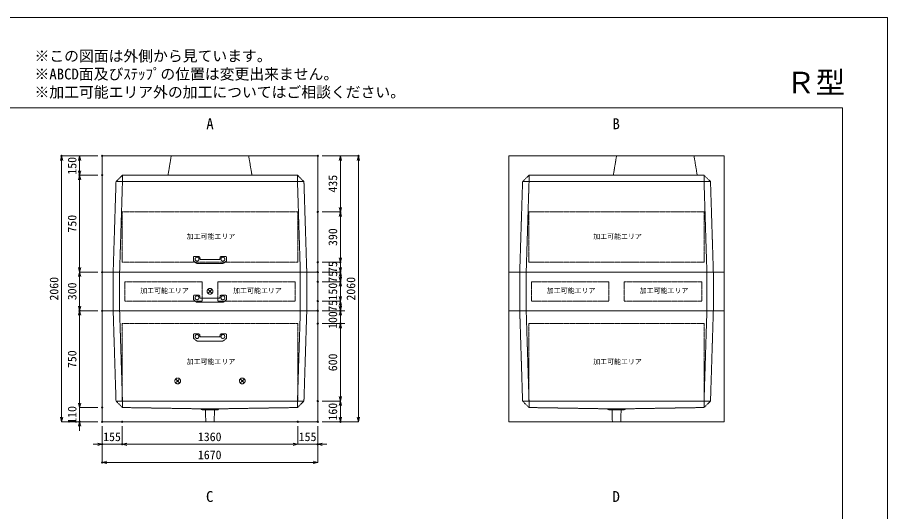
# Model space of a CAD drawing. Units: millimetres, scale not verified. Extents: x -5198 to 5198, y -3675 to 3675.
# Drawn here: x -1544 to 5198, y -154 to 3675 of the extents above; entities that cross this region are included whole.
import ezdxf
from ezdxf.enums import TextEntityAlignment as Align

# ---------------------------------------------------------------- set-up
doc = ezdxf.new("R2010")
doc.units = ezdxf.units.MM
doc.header["$LTSCALE"] = 20
doc.header["$PDMODE"] = 32
doc.header["$PDSIZE"] = 10
doc.linetypes.add('LONG_DASHED1', pattern=[7, 6, -1])
doc.linetypes.add('LONG_DOUBLE_CHAIN', pattern=[21.8, 18, -1, 0.6, -0.6, 0.6, -1])
for name, color, linetype, lineweight in [('0-0_D-TTL', 7, 'Continuous', 9), ('0-1_Defpoints', 7, 'Continuous', 9), ('0-3_D-TTL-TXT', 7, 'Continuous', 9), ('0-4_D-STR-TXT', 7, 'Continuous', 9), ('0-5_D-STR-DIM', 3, 'Continuous', 9), ('0-6_0', 7, 'Continuous', 9), ('0-7_D-STR-STR3', 2, 'LONG_DASHED1', 9), ('0-8_D-STR', 7, 'LONG_DASHED1', 9), ('0-A_D-STR-STR5', 1, 'LONG_DOUBLE_CHAIN', 9)]:
    doc.layers.add(name, color=color, linetype=linetype, lineweight=lineweight)
doc.styles.add('ＭＳ ゴシック', font='')
doc.styles.get('ＭＳ ゴシック').set_extended_font_data('MS Gothic')

# ---------------------------------------------------------------- blocks, each defined once
blk = doc.blocks.new('A$C4DE05FD1')
at = {"layer": '0-0_D-TTL', "color": 134}
for p, q in [((4000, 76000), (114800, 76000)), ((114800, 76000), (114800, 4000))]:
    blk.add_line(p, q, dxfattribs=at)
at = {"layer": '0-1_Defpoints', "color": 134}
for p, q in [((0, 84000), (118800, 84000)), ((118800, 84000), (118800, 0))]:
    blk.add_line(p, q, dxfattribs=at)
at = {"layer": '0-3_D-TTL-TXT', "style": 'ＭＳ ゴシック'}
for s, p in [('※この図面は外側から見ています。', (43260.9, 79815.7)), ('※ABCD面及びｽﾃｯﾌﾟの位置は変更出来ません。', (43260.9, 78215.7)), ('※加工可能エリア外の加工についてはご相談ください。', (43260.9, 76615.7))]:
    blk.add_text(s, height=962.2, dxfattribs=at).set_placement(p, align=Align.BOTTOM_LEFT)
blk = doc.blocks.new('_Open30')
at = {"layer": '0-6_0'}
blk.add_line((0, 0), (-20, 0), dxfattribs=at)
blk.add_lwpolyline([(-20, 5.36), (0, 0), (-20, -5.36)], dxfattribs=at)
blk = doc.blocks.new('A$C31CA379A')
at = {"layer": '0-4_D-STR-TXT', "style": 'ＭＳ ゴシック'}
for s, p in [('A', (-325.9, -2190.5)), ('B', (35638.6, -2190.5)), ('C', (-351.4, -35190.5)), ('D', (35638.6, -35190.5))]:
    blk.add_text(s, height=962.2, dxfattribs=at).set_placement(p, align=Align.BOTTOM_LEFT)
blk = doc.blocks.new('A$C27844A11')
at = {"layer": '0-7_D-STR-STR3'}
for p, q in [((-2560, 1000), (-2560, 453.5)), ((-2515.5, 370.3), (-2060.4, 33.6)), ((-2460, 1100), (-1758.4, 1100)), ((1949.4, 0), (-1949.4, 0)), ((-1559.2, 917.4), (-1542, 721.3)), ((1442.4, 630), (-1442.4, 630)), ((1559.2, 917.4), (1542, 721.3)), ((2460, 1100), (1758.4, 1100)), ((2515.5, 370.3), (2060.4, 33.6)), ((2560, 1000), (2560, 453.5))]:
    blk.add_line(p, q, dxfattribs=at)
for centre in [(-2000, 700), (2000, 700)]:
    blk.add_circle(centre, 300, dxfattribs=at)
for centre, radius, start, end in [((-2460, 1000), 100, 90, 180), ((-2460, 453.5), 100, 180, 236.30993), ((-1949.4, 200), 200, 236.30993, 270), ((-1758.4, 900), 200, 5, 90), ((-1442.4, 730), 100, 185, 270), ((1442.4, 730), 100, 270, 355), ((1758.4, 900), 200, 90, 175), ((1949.4, 200), 200, 270, 303.69007), ((2460, 1000), 100, 0, 90), ((2460, 453.5), 100, 303.69007, 0)]:
    blk.add_arc(centre, radius, start, end, dxfattribs=at)
blk = doc.blocks.new('A$C6B617504')
at = {"layer": '0-8_D-STR', "linetype": 'Continuous'}
for p, q in [((-16700, -6000), (-16700, 0)), ((16700, -6000), (-16700, -6000))]:
    blk.add_line(p, q, dxfattribs=at)
at = {"layer": '0-8_D-STR'}
for p, q in [((-15000, 0), (-15000, -6000)), ((-14000, 0), (-14000, -6000)), ((14000, 0), (14000, -6000)), ((15000, 0), (15000, -6000))]:
    blk.add_line(p, q, dxfattribs=at)
at = {"layer": '0-8_D-STR', "linetype": 'Continuous'}
blk.add_lwpolyline([(16700, -6000), (16700, 0), (-16700, 0)], dxfattribs=at)
at = {"layer": '0-A_D-STR-STR5'}
for points in [[(-1200, -1500), (-13200, -1500), (-13200, -4500)], [(-1200, -1500), (-1200, -4500), (-13200, -4500)], [(1200, -1500), (13200, -1500), (13200, -4500)], [(1200, -1500), (1200, -4500), (13200, -4500)]]:
    blk.add_lwpolyline(points, dxfattribs=at)
blk = doc.blocks.new('A$C4A6E2F42')
at = {"layer": '0-8_D-STR', "linetype": 'Continuous'}
for p, q in [((-16700, -17200), (-16700, 0)), ((-16700, 0), (16700, 0)), ((16700, -17200), (16700, 0)), ((-16700, -17200), (16700, -17200))]:
    blk.add_line(p, q, dxfattribs=at)
at = {"layer": '0-8_D-STR'}
for p, q in [((-15000, 0), (-14560, -14000)), ((-14000, 0), (-13560, -14000)), ((14000, 0), (13560, -14000)), ((15000, 0), (14560, -14000)), ((-13560, -15000), (-14560, -14000)), ((-14560, -14000), (14560, -14000)), ((-13560, -15000), (-13560, -14000)), ((13560, -15000), (14560, -14000)), ((13560, -15000), (13560, -14000)), ((-13560, -15000), (-1400, -15200)), ((1400, -15200), (-1400, -15200)), ((-1200, -15380), (-1400, -15200)), ((1200, -15380), (-1200, -15380)), ((-646.9, -17200), (-705, -15380)), ((646.9, -17200), (705, -15380)), ((1200, -15380), (1400, -15200)), ((13560, -15000), (1400, -15200))]:
    blk.add_line(p, q, dxfattribs=at)
at = {"layer": '0-A_D-STR-STR5'}
for points in [[(13600, -2000), (-13600, -2000), (-13600, -14000)], [(13600, -2000), (13600, -14000), (-13600, -14000)]]:
    blk.add_lwpolyline(points, dxfattribs=at)
blk = doc.blocks.new('A$C444f25ab')
at = {"layer": '0-8_D-STR', "linetype": 'Continuous'}
for p, q in [((-16700, 18000), (16700, 18000)), ((-16700, 0), (-16700, 18000)), ((16700, 18000), (16700, 0)), ((-16700, 0), (16700, 0))]:
    blk.add_line(p, q, dxfattribs=at)
at = {"layer": '0-8_D-STR'}
for p, q in [((-6000, 18000), (-6500, 15000)), ((6000, 18000), (6500, 15000)), ((-13560, 15000), (-14560, 14000)), ((13560, 15000), (-13560, 15000)), ((-13560, 15000), (-13560, 14000)), ((13560, 15000), (14560, 14000)), ((13560, 15000), (13560, 14000)), ((-15000, 0), (-14560, 14000)), ((14560, 14000), (-14560, 14000)), ((-14000, 0), (-13560, 14000)), ((14000, 0), (13560, 14000)), ((15000, 0), (14560, 14000))]:
    blk.add_line(p, q, dxfattribs=at)
at = {"layer": '0-A_D-STR-STR5'}
for p, q in [((-13600, 9300), (-13600, 1500)), ((13600, 9300), (-13600, 9300))]:
    blk.add_line(p, q, dxfattribs=at)
blk.add_lwpolyline([(13600, 9300), (13600, 1500), (-13600, 1500)], dxfattribs=at)
blk = doc.blocks.new('A$Ccf0c0bcd')
at = {"layer": '0-8_D-STR', "linetype": 'Continuous'}
for p, q in [((-16700, 18000), (16700, 18000)), ((-16700, 0), (-16700, 18000)), ((16700, 18000), (16700, 0)), ((-16700, 0), (16700, 0))]:
    blk.add_line(p, q, dxfattribs=at)
at = {"layer": '0-8_D-STR'}
for p, q in [((0, 18000), (-500, 15000)), ((12000, 18000), (12500, 15000)), ((-13560, 15000), (-14560, 14000)), ((13560, 15000), (-13560, 15000)), ((-13560, 15000), (-13560, 14000)), ((13560, 15000), (14560, 14000)), ((13560, 15000), (13560, 14000)), ((-15000, 0), (-14560, 14000)), ((14560, 14000), (-14560, 14000)), ((-14000, 0), (-13560, 14000)), ((14000, 0), (13560, 14000)), ((15000, 0), (14560, 14000))]:
    blk.add_line(p, q, dxfattribs=at)
at = {"layer": '0-A_D-STR-STR5'}
for p, q in [((-13600, 9300), (-13600, 1500)), ((13600, 9300), (-13600, 9300))]:
    blk.add_line(p, q, dxfattribs=at)
blk.add_lwpolyline([(13600, 9300), (13600, 1500), (-13600, 1500)], dxfattribs=at)
blk = doc.blocks.new('A$C1C640AAB')
at = {"layer": '0-A_D-STR-STR5'}
for p, q in [((-318.2, -318.2), (318.2, 318.2)), ((-318.2, 318.2), (318.2, -318.2))]:
    blk.add_line(p, q, dxfattribs=at)
blk.add_circle((0, 0), 450, dxfattribs=at)
blk = doc.blocks.new('A$Cddbec03f')
at = {"layer": '0-8_D-STR'}
blk.add_blockref('A$C6B617504', (0, 0), dxfattribs=at)
at = {"layer": '0-A_D-STR-STR5'}
blk.add_blockref('A$C1C640AAB', (0, -3000), dxfattribs=at)
blk = doc.blocks.new('A$C08a75def')
at = {"layer": '0-8_D-STR'}
blk.add_blockref('A$C4A6E2F42', (0, 0), dxfattribs=at)
at = {"layer": '0-A_D-STR-STR5'}
for p in [(-5000, -10880), (5000, -10880)]:
    blk.add_blockref('A$C1C640AAB', p, dxfattribs=at)

msp = doc.modelspace()

# ---------------------------------------------------------------- linework, layer by layer
at = {"layer": '0-1_Defpoints'}
for p in [(-1202.5, 2602.5), (-887.5, 2602.5), (782.5, 2602.5), (1097.5, 2602.5), (-1062.5, 2452.5), (-887.5, 2452.5), (782.5, 2167.5), (957.5, 2167.5), (782.5, 1777.5), (957.5, 1777.5), (-887.5, 1702.5), (-887.5, 1702.5), (782.5, 1702.5), (957.5, 1702.5), (782.5, 1627.5), (957.5, 1627.5), (782.5, 1477.5), (782.5, 1477.5), (-1062.5, 1402.5), (-1062.5, 1402.5), (-887.5, 1402.5), (-887.5, 1402.5), (782.5, 1402.5), (957.5, 1402.5), (957.5, 1402.5), (957.5, 1402.5), (782.5, 1302.5), (957.5, 1302.5), (957.5, 1302.5), (782.5, 702.5), (782.5, 702.5), (-887.5, 652.5), (-1062.5, 542.5), (-887.5, 542.5), (-887.5, 542.5), (-887.5, 542.5), (-732.5, 542.5), (627.5, 542.5), (782.5, 542.5), (782.5, 542.5), (782.5, 542.5), (957.5, 542.5), (-887.5, 367.5), (-732.5, 367.5), (782.5, 367.5), (-887.5, 227.5)]:
    msp.add_point(p, dxfattribs=at)
at = {"layer": '0-4_D-STR-TXT', "color": 3}
for p, q in [((-922.5, 1702.5), (-1062.5, 1702.5)), ((-1062.5, 1667.5), (-1062.5, 1437.5)), ((957.5, 1437.5), (957.5, 1472.5)), ((-922.5, 1402.5), (-1062.5, 1402.5)), ((992.5, 1402.5), (957.5, 1402.5)), ((957.5, 1302.5), (957.5, 1402.5)), ((992.5, 1302.5), (957.5, 1302.5)), ((957.5, 1267.5), (957.5, 1232.5))]:
    msp.add_line(p, q, dxfattribs=at)
at = {"layer": '0-5_D-STR-DIM'}
for p, q in [((-922.5, 2602.5), (-1202.5, 2602.5)), ((-1202.5, 577.5), (-1202.5, 2567.5)), ((-922.5, 2602.5), (-1062.5, 2602.5)), ((-1062.5, 2567.5), (-1062.5, 2487.5)), ((817.5, 2602.5), (1097.5, 2602.5)), ((817.5, 2602.5), (957.5, 2602.5)), ((957.5, 2567.5), (957.5, 2202.5)), ((1097.5, 577.5), (1097.5, 2567.5)), ((-922.5, 2452.5), (-1062.5, 2452.5)), ((-922.5, 2452.5), (-1062.5, 2452.5)), ((-1062.5, 1737.5), (-1062.5, 2417.5)), ((817.5, 2167.5), (957.5, 2167.5)), ((817.5, 2167.5), (957.5, 2167.5)), ((957.5, 2132.5), (957.5, 1812.5)), ((957.5, 1812.5), (957.5, 1847.5)), ((817.5, 1777.5), (957.5, 1777.5)), ((817.5, 1777.5), (957.5, 1777.5)), ((957.5, 1777.5), (957.5, 1702.5)), ((957.5, 1737.5), (957.5, 1772.5)), ((-922.5, 1702.5), (-1062.5, 1702.5)), ((817.5, 1702.5), (957.5, 1702.5)), ((817.5, 1702.5), (957.5, 1702.5)), ((957.5, 1627.5), (957.5, 1702.5)), ((957.5, 1662.5), (957.5, 1697.5)), ((817.5, 1627.5), (957.5, 1627.5)), ((817.5, 1627.5), (957.5, 1627.5)), ((957.5, 1667.5), (957.5, 1632.5)), ((957.5, 1477.5), (957.5, 1627.5)), ((957.5, 1592.5), (957.5, 1557.5)), ((957.5, 1512.5), (957.5, 1547.5)), ((817.5, 1477.5), (957.5, 1477.5)), ((817.5, 1477.5), (957.5, 1477.5)), ((957.5, 1477.5), (957.5, 1402.5)), ((957.5, 1442.5), (957.5, 1407.5)), ((-922.5, 1402.5), (-1062.5, 1402.5)), ((-1062.5, 687.5), (-1062.5, 1367.5)), ((817.5, 1402.5), (957.5, 1402.5)), ((957.5, 1367.5), (957.5, 1332.5)), ((817.5, 1302.5), (957.5, 1302.5)), ((957.5, 737.5), (957.5, 1267.5)), ((-1062.5, 687.5), (-1062.5, 722.5)), ((817.5, 702.5), (957.5, 702.5)), ((817.5, 702.5), (957.5, 702.5)), ((-922.5, 652.5), (-1062.5, 652.5)), ((-922.5, 652.5), (-1062.5, 652.5)), ((-1062.5, 652.5), (-1062.5, 542.5)), ((957.5, 667.5), (957.5, 577.5)), ((-922.5, 542.5), (-1202.5, 542.5)), ((-922.5, 542.5), (-1062.5, 542.5)), ((817.5, 542.5), (957.5, 542.5)), ((817.5, 542.5), (1097.5, 542.5)), ((-1062.5, 507.5), (-1062.5, 472.5)), ((-887.5, 507.5), (-887.5, 227.5)), ((-887.5, 507.5), (-887.5, 367.5)), ((-732.5, 507.5), (-732.5, 367.5)), ((-732.5, 507.5), (-732.5, 367.5)), ((627.5, 507.5), (627.5, 367.5)), ((627.5, 507.5), (627.5, 367.5)), ((782.5, 507.5), (782.5, 367.5)), ((782.5, 507.5), (782.5, 227.5)), ((-922.5, 367.5), (-957.5, 367.5)), ((-732.5, 367.5), (-887.5, 367.5)), ((592.5, 367.5), (-697.5, 367.5)), ((-697.5, 367.5), (-662.5, 367.5)), ((592.5, 367.5), (557.5, 367.5)), ((627.5, 367.5), (782.5, 367.5)), ((817.5, 367.5), (852.5, 367.5)), ((747.5, 227.5), (-852.5, 227.5))]:
    msp.add_line(p, q, dxfattribs=at)

# ---------------------------------------------------------------- block references
at = {"layer": '0-0_D-TTL', "xscale": 0.0875, "yscale": 0.0875}
msp.add_blockref('A$C4DE05FD1', (-5197.5, -3675), dxfattribs=at)
at = {"layer": '0-4_D-STR-TXT', "xscale": 0.0875, "yscale": 0.0875}
msp.add_blockref('A$C31CA379A', (-52.5, 2975), dxfattribs=at)
at = {"layer": '0-4_D-STR-TXT', "xscale": 1.75, "yscale": 1.75}
for p, rotation in [((-1062.5, 1702.5), 90), ((-1062.5, 1402.5), 270), ((957.5, 1402.5), 270), ((957.5, 1302.5), 90)]:
    msp.add_blockref('_Open30', p, dxfattribs=dict(at, rotation=rotation))
at = {"layer": '0-5_D-STR-DIM', "xscale": 1.75, "yscale": 1.75}
for p, rotation in [((-1202.5, 2602.5), 90), ((-1062.5, 2602.5), 90), ((957.5, 2602.5), 90), ((1097.5, 2602.5), 90), ((-1062.5, 2452.5), 270), ((-1062.5, 2452.5), 90), ((957.5, 2167.5), 270), ((957.5, 2167.5), 90), ((957.5, 1777.5), 270), ((957.5, 1777.5), 270), ((-1062.5, 1702.5), 270), ((957.5, 1702.5), 270), ((957.5, 1702.5), 90), ((957.5, 1627.5), 270), ((957.5, 1627.5), 90), ((957.5, 1477.5), 270), ((957.5, 1477.5), 90), ((-1062.5, 1402.5), 90), ((957.5, 1402.5), 90), ((957.5, 1302.5), 90), ((-1062.5, 652.5), 270), ((-1062.5, 652.5), 270), ((957.5, 702.5), 270), ((957.5, 702.5), 90), ((-1202.5, 542.5), 270), ((-1062.5, 542.5), 90), ((957.5, 542.5), 270), ((1097.5, 542.5), 270), ((-732.5, 367.5), 180), ((-732.5, 367.5), 180), ((782.5, 367.5), 180), ((-887.5, 227.5), 180)]:
    msp.add_blockref('_Open30', p, dxfattribs=dict(at, rotation=rotation))
for p in [(-887.5, 367.5), (627.5, 367.5), (627.5, 367.5), (782.5, 227.5)]:
    msp.add_blockref('_Open30', p, dxfattribs=at)
at = {"layer": '0-7_D-STR-STR3', "xscale": 0.05, "yscale": 0.05}
for p in [(-52.5, 1767.5), (-52.5, 1467.5), (-52.5, 1167.5)]:
    msp.add_blockref('A$C27844A11', p, dxfattribs=at)
at = {"layer": '0-8_D-STR', "xscale": 0.05, "yscale": 0.05}
for name, p in [('A$C444f25ab', (-52.5, 1702.5)), ('A$Ccf0c0bcd', (3097.5, 1702.5)), ('A$Cddbec03f', (-52.5, 1702.5)), ('A$C6B617504', (3097.5, 1702.5)), ('A$C08a75def', (-52.5, 1402.5)), ('A$C4A6E2F42', (3097.5, 1402.5))]:
    msp.add_blockref(name, p, dxfattribs=at)

# ---------------------------------------------------------------- texts
at = {"layer": '0-3_D-TTL-TXT', "style": 'ＭＳ ゴシック'}
msp.add_text('Ｒ型', height=168.4, dxfattribs=at).set_placement((4409.48, 3035.46), align=Align.BOTTOM_LEFT)
at = {"layer": '0-4_D-STR-TXT', "color": 3, "style": 'ＭＳ ゴシック'}
for s, p in [('300', (-1067.05, 1484.08)), ('100', (952.95, 1261.59))]:
    msp.add_text(s, height=67.3, rotation=90, dxfattribs=at).set_placement(p, align=Align.BOTTOM_LEFT)
at = {"layer": '0-5_D-STR-DIM', "style": 'ＭＳ ゴシック'}
for s, p in [('150', (-1067.05, 2456.59)), ('435', (952.95, 2318.01)), ('750', (-1067.05, 2008.2)), ('390', (952.95, 1904.08)), ('75', (952.95, 1694.36)), ('75', (952.95, 1619.36)), ('2060', (-1207.05, 1481.15)), ('2060', (1092.95, 1481.15)), ('150', (952.95, 1481.59)), ('75', (952.95, 1394.36)), ('750', (-1067.05, 958.2)), ('600', (952.95, 933.55)), ('160', (952.95, 551.59)), ('110', (-1067.05, 526.59))]:
    msp.add_text(s, height=67.3, rotation=90, dxfattribs=at).set_placement(p, align=Align.BOTTOM_LEFT)
for s, p in [('155', (-880, 372.05)), ('1360', (-146.16, 372.05)), ('155', (635, 372.05)), ('1670', (-146.16, 232.05))]:
    msp.add_text(s, height=67.3, dxfattribs=at).set_placement(p, align=Align.BOTTOM_LEFT)
at = {"layer": '0-A_D-STR-STR5', "style": 'ＭＳ ゴシック'}
for p in [(-232.98, 1947.25), (2917.02, 1947.25), (-592.98, 1527.25), (127.02, 1527.25), (2557.02, 1527.25), (3277.02, 1527.25), (-232.98, 977.25), (2917.02, 977.25)]:
    msp.add_text('加工可能エリア', height=38.42, dxfattribs=at).set_placement(p, align=Align.BOTTOM_LEFT)

doc.saveas('drawing.dxf')
